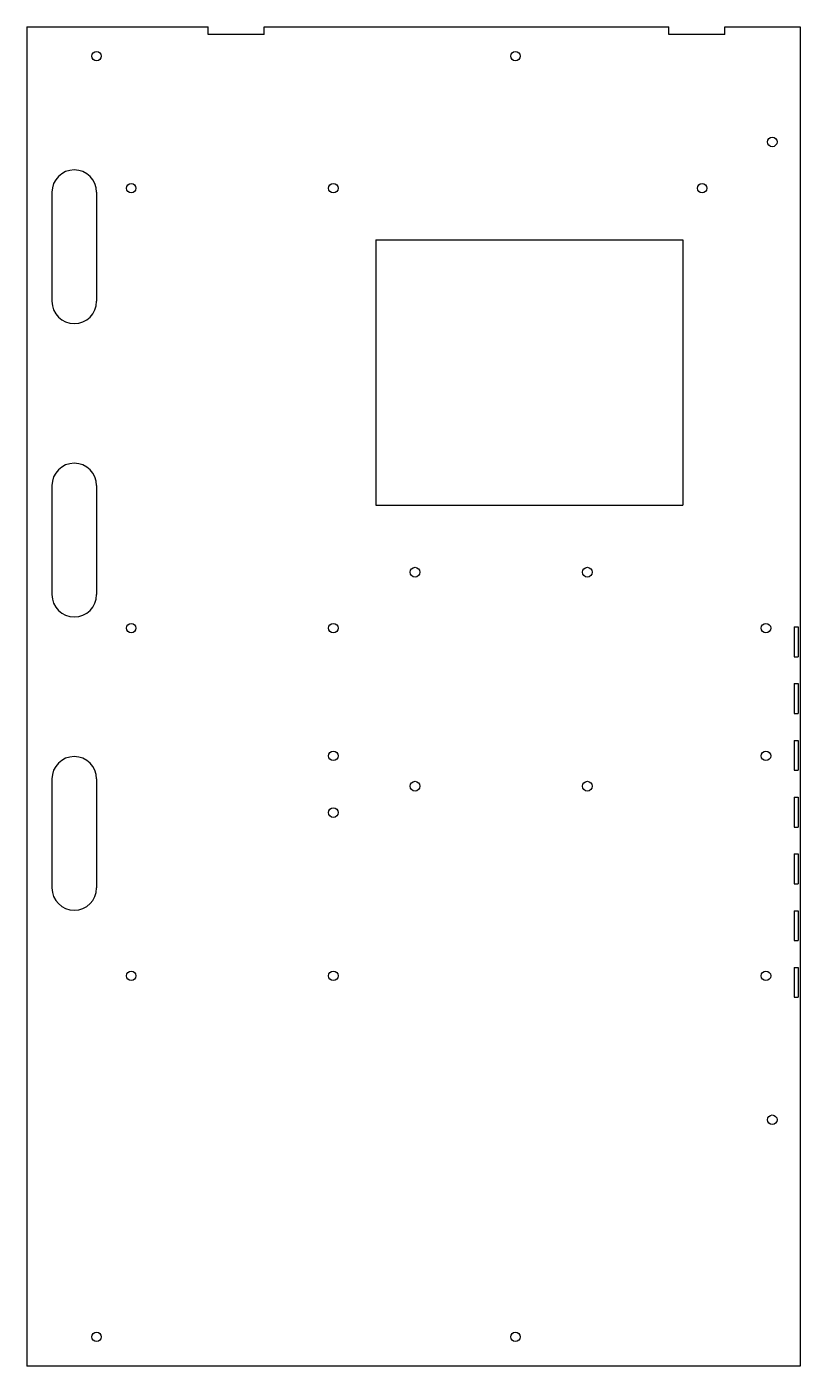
# Model space of a CAD drawing. Header units: millimetres. Extents: x 0 to 277, y 0 to 479.
import ezdxf

# ---------------------------------------------------------------- set-up
doc = ezdxf.new("R2010")
doc.units = ezdxf.units.MM
doc.layers.add('CUT', color=7, linetype='CONTINUOUS')

msp = doc.modelspace()

# ---------------------------------------------------------------- linework, layer by layer
at = {"layer": 'CUT'}
for p, q in [((0, 479.46), (65, 479.46)), ((0, 479.46), (0, 0)), ((65, 476.76), (65, 479.46)), ((85, 476.76), (85, 479.46)), ((85, 479.46), (230, 479.46)), ((230, 476.76), (230, 479.46)), ((250, 476.76), (250, 479.46)), ((250, 479.46), (277, 479.46)), ((277, 479.46), (277, 0)), ((85, 476.76), (65, 476.76)), ((250, 476.76), (230, 476.76)), ((9, 420.23), (9, 381.23)), ((25, 420.23), (25, 381.23)), ((125, 403.23), (125, 308.23)), ((125, 403.23), (235, 403.23)), ((235, 403.23), (235, 308.23)), ((9, 315.23), (9, 276.23)), ((25, 315.23), (25, 276.23)), ((125, 308.23), (235, 308.23)), ((274.87, 264.66), (274.87, 253.97)), ((274.87, 264.66), (276.29, 264.66)), ((276.29, 264.66), (276.29, 253.97)), ((274.87, 253.97), (276.29, 253.97)), ((274.87, 244.34), (274.87, 233.65)), ((274.87, 244.34), (276.29, 244.34)), ((276.29, 244.34), (276.29, 233.65)), ((274.87, 233.65), (276.29, 233.65)), ((274.87, 224.02), (274.87, 213.33)), ((274.87, 224.02), (276.29, 224.02)), ((276.29, 224.02), (276.29, 213.33)), ((274.87, 213.33), (276.29, 213.33)), ((9, 210.23), (9, 171.23)), ((25, 210.23), (25, 171.23)), ((274.87, 203.7), (274.87, 193.01)), ((274.87, 203.7), (276.29, 203.7)), ((276.29, 203.7), (276.29, 193.01)), ((274.87, 193.01), (276.29, 193.01)), ((274.87, 183.38), (274.87, 172.69)), ((274.87, 183.38), (276.29, 183.38)), ((276.29, 183.38), (276.29, 172.69)), ((274.87, 172.69), (276.29, 172.69)), ((274.87, 163.06), (274.87, 152.37)), ((274.87, 163.06), (276.29, 163.06)), ((276.29, 163.06), (276.29, 152.37)), ((274.87, 152.37), (276.29, 152.37)), ((274.87, 142.74), (274.87, 132.05)), ((274.87, 142.74), (276.29, 142.74)), ((276.29, 142.74), (276.29, 132.05)), ((274.87, 132.05), (276.29, 132.05)), ((277, 0), (0, 0))]:
    msp.add_line(p, q, dxfattribs=at)
for centre, radius in [((25, 468.96), 1.7), ((175, 468.96), 1.7), ((267, 438.23), 1.7), ((37.4, 421.68), 1.7), ((109.79, 421.68), 1.7), ((241.87, 421.68), 1.7), ((139.06, 284.23), 1.75), ((200.78, 284.23), 1.75), ((37.4, 264.2), 1.7), ((109.79, 264.2), 1.7), ((264.73, 264.2), 1.7), ((109.79, 218.48), 1.7), ((264.73, 218.48), 1.7), ((139.06, 207.63), 1.75), ((200.78, 207.63), 1.75), ((109.79, 198.16), 1.7), ((37.4, 139.74), 1.7), ((109.79, 139.74), 1.7), ((264.73, 139.74), 1.7), ((267, 88.23), 1.7), ((25, 10.5), 1.7), ((175, 10.5), 1.7)]:
    msp.add_circle(centre, radius, dxfattribs=at)
for centre, start, end in [((17, 420.23), 0, 180), ((17, 381.23), 180, 0), ((17, 315.23), 0, 180), ((17, 276.23), 180, 0), ((17, 210.23), 0, 180), ((17, 171.23), 180, 0)]:
    msp.add_arc(centre, 8, start, end, dxfattribs=at)

doc.saveas('drawing.dxf')
